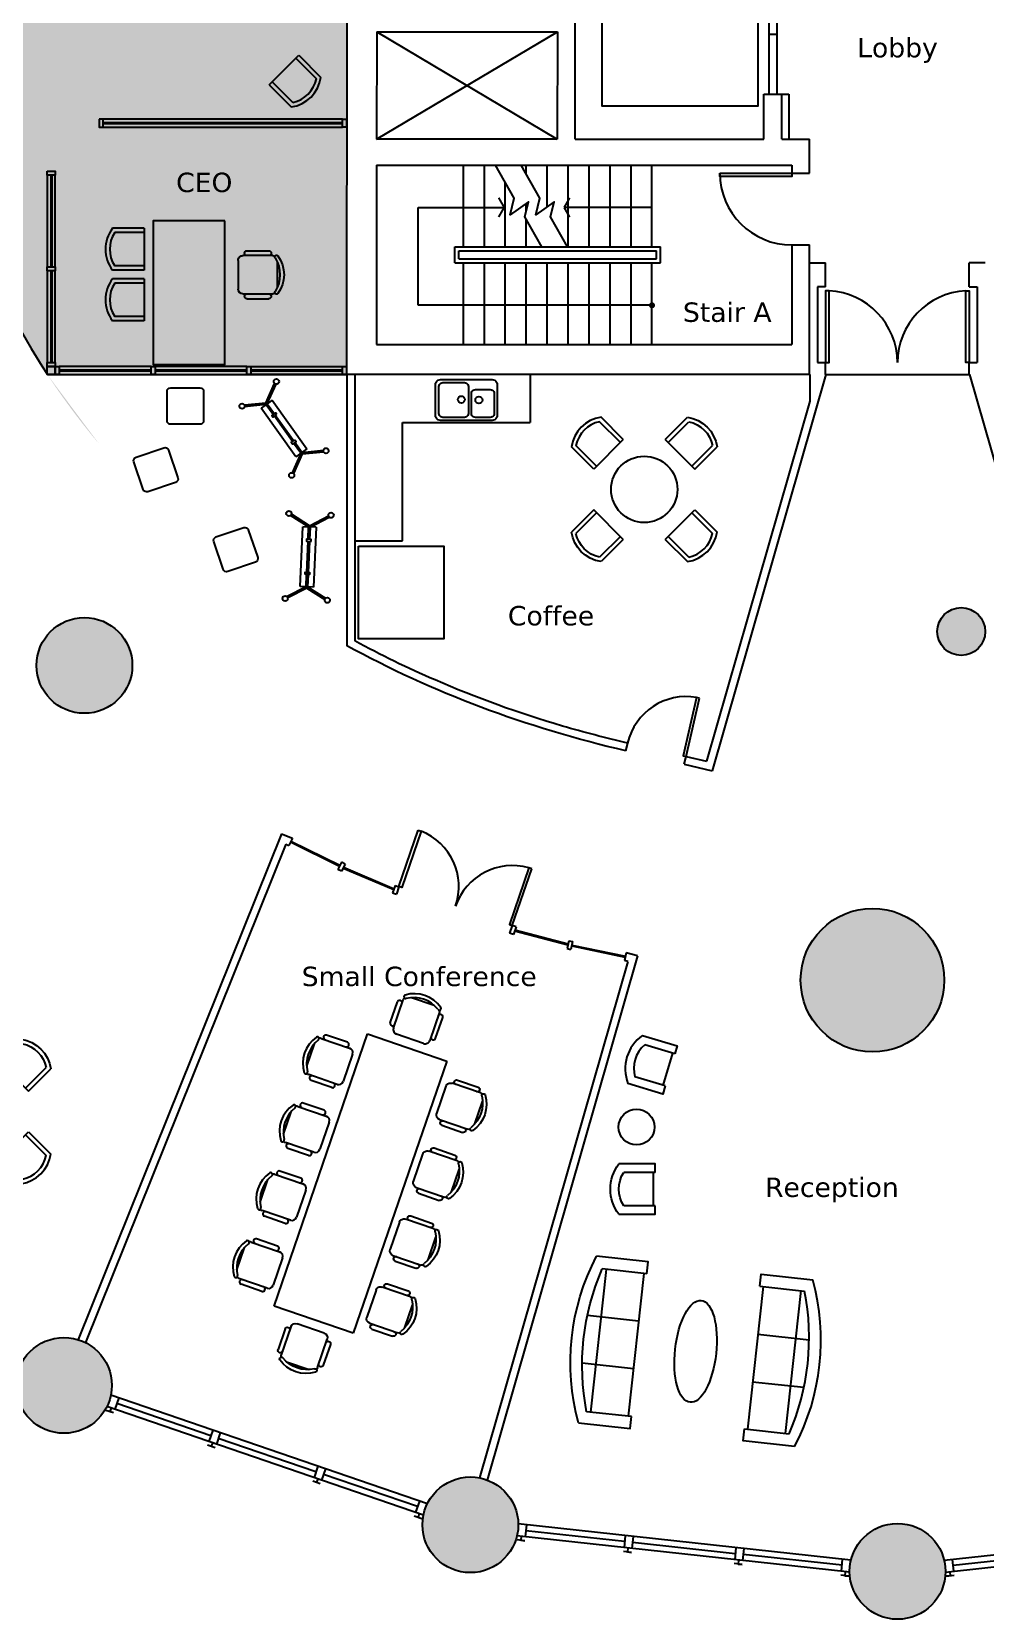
# Model space of a CAD drawing. Header units: inches. Extents: x -900 to 900, y -795 to 795.
# Drawn here: x -434 to 44, y -795 to 1 of the extents above; entities that cross this region are included whole.
import ezdxf
from ezdxf.enums import TextEntityAlignment as Align

# ---------------------------------------------------------------- set-up
doc = ezdxf.new("R2010")
doc.units = ezdxf.units.IN
doc.header["$LTSCALE"] = 48
doc.header["$MEASUREMENT"] = 0
doc.layers.get('0').update_dxf_attribs({"linetype": 'CONTINUOUS'})
for name, color, linetype in [('A-door', 3, 'CONTINUOUS'), ('A-door-elev', 44, 'CONTINUOUS'), ('A-eqpt', 181, 'CONTINUOUS'), ('A-flor-patn', 5, 'CONTINUOUS'), ('A-flor-shft', 5, 'CONTINUOUS'), ('A-flor-strs', 12, 'CONTINUOUS'), ('A-mlwk', 30, 'CONTINUOUS'), ('A-note', 7, 'CONTINUOUS'), ('A-plbg-fixt', 3, 'CONTINUOUS'), ('A-wall', 1, 'CONTINUOUS'), ('A-wall-core', 7, 'CONTINUOUS'), ('A-wall-head', 8, 'CONTINUOUS'), ('A-wall-shel', 9, 'CONTINUOUS'), ('Elevator', 6, 'CONTINUOUS')]:
    doc.layers.add(name, color=color, linetype=linetype)
for name, color, linetype, true_color in [('A-flor-fill', 7, 'CONTINUOUS', 0xe8eafd), ('A-furn', 7, 'CONTINUOUS', 0x007300), ('A-furn-glass', 7, 'CONTINUOUS', 0x009494), ('A-furn-syst', 7, 'CONTINUOUS', 0x850000), ('A-shel-fill', 7, 'CONTINUOUS', 0x949494)]:
    doc.layers.add(name, color=color, linetype=linetype, true_color=true_color)
doc.styles.add('Title', font='verdana.ttf')

# ---------------------------------------------------------------- blocks, each defined once
blk = doc.blocks.new('Sofa')
at = {"linetype": 'Continuous'}
for p, q in [((-12.00002000000001, -32.44210000000393), (-12.00003, -6.597100000003898)), ((11.99997, -32.44210000000393), (11.99997999999999, -6.597100000003898)), ((-36.000027, -34.00000000000394), (-36.000027, -11.46960000000396)), ((-35.999844, -13.38190000000397), (35.99979999999999, -13.38190000000397)), ((35.99997999999999, -34.00000000000394), (35.99997999999999, -11.46960000000396)), ((-36.000027, -32.44210000000393), (35.99997999999999, -32.44210000000393))]:
    blk.add_line(p, q, dxfattribs=at)
for points in [[(-36.000027, -34.00000000000394), (-42.000027, -34.00000000000394), (-42.000027, -8.000000000003944)], [(41.99997999999999, -8.000000000003944), (41.99997999999999, -34.00000000000394), (35.99997999999999, -34.00000000000394)]]:
    blk.add_lwpolyline(points, dxfattribs=at)
for centre, radius, start, end in [((0, -114.250000000004), 114.250000000004, 68.43141000000074, 111.5686000000006), ((-1.000000000317414e-05, -127.1968000000039), 121.1967999999973, 72.72032999999948, 107.2797000000005)]:
    blk.add_arc(centre, radius, start, end, dxfattribs=at)
blk = doc.blocks.new('OfficeChair')
at = {"color": 0}
for p, q in [((-9.599999999999909, 2.400000000000091), (-9.599999999999909, 17.40000000000009)), ((-5.952091793397813, 19.79999999999995), (5.952091793397813, 19.79999999999995)), ((9.599999999999909, 17.40000000000009), (9.599999999999909, 2.400000000000091)), ((-12, 4.400000000000091), (-12, 15.40000000000009)), ((12, 4.400000000000091), (12, 15.40000000000009)), ((7.199999999999818, 0), (-7.199999999999818, 0))]:
    blk.add_line(p, q, dxfattribs=at)
for centre, radius, start, end in [((-10.80000000000018, 15.40000000000009), 1.2, 0, 180), ((-8.93427515625126, 19.21854397323614), 0.8634848993067097, 126.1745029890212, 306.1745029890212), ((-7.199999999999818, 17.40000000000009), 2.4, 153.7164312021626, 180), ((0, 7), 16, 53.8254970109788, 126.1745029890212), ((0, 5.258873381212197), 15.71215325983861, 57.57575250459609, 122.4242474954039), ((8.93427515625126, 19.21854397323614), 0.8634848993067097, 233.8254970109788, 53.8254970109788), ((7.199999999999818, 17.40000000000009), 2.4, 0, 26.28356879783745), ((10.80000000000018, 15.40000000000009), 1.2, 0, 180), ((-10.80000000000018, 4.400000000000091), 1.2, 180, 0), ((-7.199999999999818, 2.400000000000091), 2.4, 180, 270), ((7.199999999999818, 2.400000000000091), 2.4, 270, 0), ((10.80000000000018, 4.400000000000091), 1.2, 180, 0)]:
    blk.add_arc(centre, radius, start, end, dxfattribs=at)
blk = doc.blocks.new('CoffeeChair')
at = {"linetype": 'Continuous'}
for p, q in [((-10.49999999978263, -6.756363620752381e-05), (-10.50010151138667, 15.77575360218032)), ((-8.399999999825923, -5.405090894328168e-05), (-8.400094464599533, 14.68062594878722)), ((8.399999999826377, 5.405090894328168e-05), (8.399905535052767, 14.68073405060511)), ((10.49999999978286, 6.756363620752381e-05), (10.4998984887593, 15.77579851126859)), ((10.49999999978286, 6.756363620752381e-05), (-10.49999999978263, -6.756363620752381e-05))]:
    blk.add_line(p, q, dxfattribs=at)
for radius, start, end in [(17.54929558892543, 53.25083670738347, 126.7494083498814), (15.44929558892548, 57.06374148575811, 122.9369358688072)]:
    blk.add_arc((-7.144025016714295e-05, 1.714205174906283), radius, start, end, dxfattribs=at)
blk = doc.blocks.new('Armchair')
at = {"linetype": 'Continuous'}
for p, q in [((-8.400000000000091, -1.090599999999995), (-8.400000000000091, 14.68068000000017)), ((8.400000000000091, -1.090599999999995), (8.400000000000091, 14.68068000000017)), ((-8.400000000000091, 0), (8.400000000000091, 0))]:
    blk.add_line(p, q, dxfattribs=at)
for points in [[(-8.399999999999864, -1.090600000000222), (-12.59999999999991, -1.090600000000222), (-12.59999999999991, 17.10940000000005)], [(12.60000000000014, 17.10940000000005), (12.60000000000014, -1.090600000000222), (8.400000000000091, -1.090600000000222)]]:
    blk.add_lwpolyline(points, dxfattribs=at)
for centre, radius, start, end in [((1.415871179233363e-05, 0.7710485230256836), 20.63253188985312, 52.36092215948872, 127.6390757890341), ((6.040997072886967e-05, 1.71420517533079), 15.44929558892548, 57.0634328084535, 122.9366271914925)]:
    blk.add_arc(centre, radius, start, end, dxfattribs=at)
blk = doc.blocks.new('Sink')
for points in [[(-13, 20.5), (13, 20.5), (13.64701334635447, 20.41477457682299), (14.25, 20.1650390625), (14.76774088541697, 19.76774088541674), (15.1650390625, 19.25), (15.41477457682322, 18.64701334635424), (15.5, 18), (15.5, 2.5), (15.41477457682322, 1.852986653645985), (15.1650390625, 1.25), (14.76774088541697, 0.7322591145834849), (14.25, 0.3349609375), (13.64701334635447, 0.08522542317723492), (13, 0), (-13, 0), (-13.64701334635447, 0.08522542317723492), (-14.25, 0.3349609375), (-14.76774088541697, 0.7322591145834849), (-15.1650390625, 1.25), (-15.41477457682322, 1.852986653645985), (-15.5, 2.5), (-15.5, 18), (-15.41477457682322, 18.64701334635424), (-15.1650390625, 19.25), (-14.76774088541697, 19.76774088541674), (-14.25, 20.1650390625), (-13.64701334635447, 20.41477457682299), (-13, 20.5)], [(-11.75, 19), (-1, 19), (-0.4823811848955302, 18.93182373046875), (0, 18.73203531901049), (0.4141845703125, 18.4141845703125), (0.7320353190107198, 18), (0.93182373046875, 17.51761881510424), (1, 17), (1, 3.5), (0.93182373046875, 2.982381184895985), (0.7320353190107198, 2.5), (0.4141845703125, 2.0858154296875), (0, 1.767964680989735), (-0.4823811848955302, 1.56817626953125), (-1, 1.5), (-11.75, 1.5), (-12.26761881510447, 1.56817626953125), (-12.75, 1.767964680989735), (-13.1641845703125, 2.0858154296875), (-13.48203531901072, 2.5), (-13.68182373046875, 2.982381184895985), (-13.75, 3.5), (-13.75, 17), (-13.68182373046875, 17.51761881510424), (-13.48203531901072, 18), (-13.1641845703125, 18.4141845703125), (-12.75, 18.73203531901049), (-12.26761881510447, 18.93182373046875), (-11.75, 19)], [(4.5, 15.5), (12, 15.5), (12.51761881510447, 15.43182373046875), (13, 15.23203531901049), (13.4141845703125, 14.9141845703125), (13.73203531901072, 14.5), (13.93182373046875, 14.01761881510424), (14, 13.5), (14, 3.5), (13.93182373046875, 2.982381184895985), (13.73203531901072, 2.5), (13.4141845703125, 2.0858154296875), (13, 1.767964680989735), (12.51761881510447, 1.56817626953125), (12, 1.5), (4.5, 1.5), (3.98238118489553, 1.56817626953125), (3.5, 1.767964680989735), (3.0858154296875, 2.0858154296875), (2.76796468098928, 2.5), (2.56817626953125, 2.982381184895985), (2.5, 3.5), (2.5, 13.5), (2.56817626953125, 14.01761881510424), (2.76796468098928, 14.5), (3.0858154296875, 14.9141845703125), (3.5, 15.23203531901049), (3.98238118489553, 15.43182373046875), (4.5, 15.5)]]:
    blk.add_lwpolyline(points)
for centre in [(-2.5, 10.5), (6.25, 10.25)]:
    blk.add_circle(centre, 1.75)
blk = doc.blocks.new('*U7')
at = {"layer": 'A-furn', "rotation": 71.06153186498028}
blk.add_blockref('OfficeChair', (-23.40146930598979, 8.029671185701659), dxfattribs=at)
at = {"layer": 'A-furn', "xscale": -1, "rotation": 251.0615318649803}
blk.add_blockref('OfficeChair', (23.40146930598991, -8.029671185701432), dxfattribs=at)
blk = doc.blocks.new('*U8')
at = {"layer": 'A-wall', "color": 0, "linetype": 'ByBlock', "lineweight": -2, "transparency": 16777216}
for p in [(35.05167461198751, 102.1537082385919), (23.36778307465834, 68.10247215906125), (11.68389153732917, 34.05123607953063), (0, 0)]:
    blk.add_blockref('*U7', p, dxfattribs=at)

msp = doc.modelspace()

# ---------------------------------------------------------------- hatches: boundary and pattern name
at = {"layer": 'A-flor-fill'}
h = msp.add_hatch(color=256, dxfattribs=at)
h.dxf.hatch_style = 1
h.paths.add_polyline_path([(408.8158924700983, 472.9522320462984, 1), (360.8158924700983, 472.9522320462984, 1)])
h.paths.add_polyline_path([(754.5341350955423, 50.68856842879995, 1), (826.5341350955423, 50.68856842879995, 1)])
h.paths.add_polyline_path([(632.8686503974168, -46.02776108874195, 1), (584.8686503974168, -46.02776108874195, 1)])
h.paths.add_polyline_path([(36.0436721281967, 363.7764024908893, 1), (-35.9563278718033, 363.7764024908893, 1)])
h.paths.add_polyline_path([(43.89659783454954, -299.3457783371796, 1), (19.89659783454954, -299.3457783371796, 1)])
h.paths.add_polyline_path([(288.4391062746909, -391.021444740064, 1), (264.4391062746909, -391.021444740064, 1)])
h.paths.add_polyline_path([(23.43432896479499, -474.1373541453172, 1), (-48.56567103520501, -474.1373541453172, 1)])
h.paths.add_polyline_path([(-383.4213211250612, -316.345926629165, 1), (-431.4213211250612, -316.345926629165, 1)])
h.paths.add_polyline_path([(-449.1458529578399, -269.7051908315782, 1), (-473.1458529578399, -269.7051908315782, 1)])
h.paths.add_polyline_path([(-414.535653006591, 305.5637762283341, 1), (-438.535653006591, 305.5637762283341, 1)])
h.paths.add_polyline_path([(-515.7269743435209, 264.2052791300912, 1), (-443.7269743435209, 264.2052791300912, 1)])
h = msp.add_hatch(color=256, dxfattribs=at)
h.dxf.hatch_style = 1
edge = h.paths.add_edge_path()
edge.add_line((-275.9563377156891, 170.4885437856667), (-426.0436721281975, 170.5269813001246))
edge.add_ellipse((1.328600204087252, 0.0368785408986696), major_axis=(-480.0000003665182, 0), ratio=0.7801877187911285, start_angle=332.9183807886959, end_angle=356.4781850931019)
edge.add_line((-477.7649116826995, 23.04126902492704), (-869.2843524685622, 23.04126911134176))
edge.add_arc((-876, 8.740357770875562e-08), 24, 0, 73.75061869493283, ccw=False)
edge.add_arc((-876, -8.74035812614693e-08), 24, -73.75061869493283, 4.173214165348327e-07, ccw=False)
edge.add_line((-869.2843524685622, -23.04126911134177), (-477.7590840083944, -23.04126919775763))
edge.add_ellipse((1.328600204087252, 0.0368785408986696), major_axis=(-480.0000003665182, 0), ratio=0.7801877187911285, start_angle=363.5331209494697, end_angle=387.0942941384804)
edge.add_line((-425.9953198616619, -170.5269813000969), (-276.043681963183, -170.5653840625438))
edge.add_line((-276.043681963183, -170.5653840625438), (-275.9563377156891, 170.4885437856667))
at = {"layer": 'A-shel-fill'}
h = msp.add_hatch(color=256, dxfattribs=at)
h.dxf.hatch_style = 1
h.paths.add_polyline_path([(238.0535391644707, 747.1694259254962, 1), (190.0535391644707, 747.1694259254962, 1)])
h.paths.add_polyline_path([(441.687903159901, 677.2970190431521, 1), (393.687903159901, 677.2970190431521, 1)])
h.paths.add_polyline_path([(575.3688641009585, 561.9330585325233, 1), (623.3688641009585, 561.9330585325233, 1)])
h.paths.add_polyline_path([(721.7232154775347, 404.3017561059658, 1), (769.7232154775347, 404.3017561059658, 1)])
h.paths.add_polyline_path([(866.1344429286055, 212.1736411310085, 1), (818.1344429286055, 212.1736411310085, 1)])
h.paths.add_polyline_path([(852, -8.740357770875562e-08, 1), (900, -8.740357770875562e-08, 1)])
h.paths.add_polyline_path([(866.1344429286055, -212.1736411310085, 1), (818.1344429286055, -212.1736411310085, 1)])
h.paths.add_polyline_path([(769.7232154775347, -404.3017561059658, 1), (721.7232154775347, -404.3017561059658, 1)])
h.paths.add_polyline_path([(623.3688641009585, -561.9330585325233, 1), (575.3688641009585, -561.9330585325233, 1)])
h.paths.add_polyline_path([(441.687903159901, -677.297019043152, 1), (393.687903159901, -677.297019043152, 1)])
h.paths.add_polyline_path([(238.0535391644707, -747.1694259254962, 1), (190.0535391644707, -747.1694259254962, 1)])
h.paths.add_polyline_path([(-190.0535391644707, -747.1694259254962, 1), (-238.0535391644707, -747.1694259254962, 1)])
h.paths.add_polyline_path([(-393.687903159901, -677.297019043152, 1), (-441.687903159901, -677.297019043152, 1)])
h.paths.add_polyline_path([(-575.3688641009585, -561.9330585325233, 1), (-623.3688641009585, -561.9330585325233, 1)])
h.paths.add_polyline_path([(-769.7232154775347, -404.3017561059658, 1), (-721.7232154775347, -404.3017561059658, 1)])
h.paths.add_polyline_path([(-866.1344429286055, -212.1736411310085, 1), (-818.1344429286055, -212.1736411310085, 1)])
h.paths.add_polyline_path([(-900, -8.740357770875562e-08, 1), (-852, -8.740357770875562e-08, 1)])
h.paths.add_polyline_path([(-818.1344429286055, 212.1736411310085, 1), (-866.1344429286055, 212.1736411310085, 1)])
h.paths.add_polyline_path([(-721.7232154775347, 404.3017561059658, 1), (-769.7232154775347, 404.3017561059658, 1)])
h.paths.add_polyline_path([(-623.3688641009585, 561.9330585325233, 1), (-575.3688641009585, 561.9330585325233, 1)])
h.paths.add_polyline_path([(-441.687903159901, 677.2970190431521, 1), (-393.687903159901, 677.2970190431521, 1)])
h.paths.add_polyline_path([(-238.0535391644707, 747.1694259254962, 1), (-190.0535391644707, 747.1694259254962, 1)])
h = msp.add_hatch(color=256, dxfattribs=at)
h.dxf.hatch_style = 1
h.paths.add_polyline_path([(23.99999994995596, -770.5269825377543, 1), (-24.00000005004404, -770.5269825377543, 1)])

# ---------------------------------------------------------------- linework, layer by layer
at = {"layer": 'A-door'}
msp.add_lwpolyline([(-89.0435704029378, -69.52698130012413), (-53.04367212819852, -69.52698130012413), (-53.04367212819852, -71.27698130012413), (-89.0435704029378, -71.27698130012413), (-89.0435704029378, -69.52698130012413)], dxfattribs=at)
for points in [[(-36.04367212819761, -164.5269813001241), (-34.29367212819761, -164.5269813001241), (-34.29367212819761, -128.5269813001241), (-36.04367212819761, -128.5269813001241)], [(35.95632787180239, -164.5269813001241), (34.20632787180239, -164.5269813001241), (34.20632787180239, -128.5269813001241), (35.95632787180239, -128.5269813001241)], [(-99.22216011032924, -332.771351300175), (-100.683776714633, -332.434191246158), (-107.4269777949698, -361.6665233322258), (-105.965361190666, -362.0036833862428)], [(-240.1437525011352, -398.864429487202), (-238.7249509978215, -399.3512583012575), (-248.4615272789297, -427.7272883675332), (-249.8803287822435, -427.2404595534776)], [(-183.3207965756297, -418.361908295708), (-184.7395980789439, -417.8750794816524), (-194.4761743600521, -446.2511095479281), (-193.0573728567379, -446.7379383619837)]]:
    msp.add_lwpolyline(points, close=True, dxfattribs=at)
for centre, radius, start, end in [((-53.04367212819852, -69.52698130012413), 35.99989827473958, 180, 270), ((-36.04367212819761, -164.5269813001241), 36.00000000000023, 0, 87.21697924614284), ((35.95632787180239, -164.5269813001241), 36.00000000000023, 92.78302075385716, 180), ((-105.965361190666, -362.0036833862428), 30.03747659175118, 79.87285339840157, 167.0104481722672), ((-249.8803287822435, -427.2404595534776), 30.03747659175118, 341.0615318649882, 68.19912663892514), ((-193.0573728567379, -446.7379383619837), 30.03747659175118, 73.92393709113561, 161.0615318649882)]:
    msp.add_arc(centre, radius, start, end, dxfattribs=at)
at = {"layer": 'A-door-elev'}
for p, q in [((-64.54367212819943, 30.02698130012413), (-64.54367212819943, -30.02698130012413)), ((-60.54367212819943, 30.02698130012413), (-60.54367212819943, -30.02698130012413)), ((-60.54367212819943, 0), (-64.54367212819943, 0))]:
    msp.add_line(p, q, dxfattribs=at)
at = {"layer": 'A-eqpt'}
msp.add_lwpolyline([(-270.0146629477022, -256.5993171414934), (-227.3284944064617, -256.5993171414934), (-227.3284944064617, -302.9885074203935), (-270.0146629477022, -302.9885074203935)], close=True, dxfattribs=at)
at = {"layer": 'A-flor-patn'}
msp.add_line((-425.9953198616619, -170.5269813000969), (-276.043681963183, -170.5653840625438), dxfattribs=at)
for centre, radius in [((-407.4213211250612, -316.345926629165), 24), ((31.89659783454954, -299.3457783371796), 12), ((-12.56567103520501, -474.1373541453172), 36)]:
    msp.add_circle(centre, radius, dxfattribs=at)
msp.add_ellipse((1.328600204087252, 0.0368785408986696), major_axis=(-480.0000003665182, 0), ratio=0.7801877187911285, start_param=6.344849900619021, end_param=6.756069948399871, dxfattribs=at)
at = {"layer": 'A-flor-shft'}
for p, q in [((-261.0436721281976, -52.52698130012413), (-170.4563278718038, 1.276981300124135)), ((-260.9563278718038, 1.276981300124135), (-170.5436721281976, -52.52698130012413))]:
    msp.add_line(p, q, dxfattribs=at)
at = {"layer": 'A-flor-strs'}
for p, q in [((-217.5436721281976, -106.5269813001241), (-217.5436721281976, -65.52698130012413)), ((-207.0436721281976, -106.5269813001241), (-207.0436721281976, -65.52698130012413)), ((-186.0436721281976, -70.02592335741565), (-186.0436721281976, -65.52698130012413)), ((-175.5436721281976, -86.38015105923864), (-175.5436721281976, -65.52698130012413)), ((-165.0436721281976, -106.5269813001241), (-165.0436721281976, -65.52698130012413)), ((-154.5436721281976, -106.5269813001241), (-154.5436721281976, -65.52698130012413)), ((-144.0436721281976, -106.5269813001241), (-144.0436721281976, -65.52698130012413)), ((-133.5436721281976, -106.5269813001241), (-133.5436721281976, -65.52698130012413)), ((-123.0436721281976, -106.5269813001241), (-123.0436721281976, -65.52698130012413)), ((-196.5436721281976, -106.5269813001241), (-196.5436721281976, -74.14880747199913)), ((-240.1235264576244, -135.7769813001241), (-240.1235264576244, -86.69952768684288)), ((-240.1235264576244, -86.69952768684288), (-197.0912185149164, -86.69952768684288)), ((-186.0436721281976, -88.39968230923864), (-186.0436721281976, -84.73718637824913)), ((-123.0436721281976, -86.77698130012413), (-167.0598648189889, -86.77698130012413)), ((-186.0436721281976, -106.5269813001241), (-186.0436721281976, -92.70829640429065)), ((-221.7492792245512, -114.5269813001241), (-221.7492792245512, -106.5269813001241)), ((-221.7492792245512, -106.5269813001241), (-118.7492792245512, -106.5269813001241)), ((-219.7492792245512, -108.5269813001241), (-120.7492792245512, -108.5269813001241)), ((-219.7492792245512, -112.5269813001241), (-219.7492792245512, -108.5269813001241)), ((-120.7492792245512, -112.5269813001241), (-120.7492792245512, -108.5269813001241)), ((-118.7492792245512, -114.5269813001241), (-118.7492792245512, -106.5269813001241)), ((-221.7492792245512, -114.5269813001241), (-118.7492792245512, -114.5269813001241)), ((-219.7492792245512, -112.5269813001241), (-120.7492792245512, -112.5269813001241)), ((-217.5436721281976, -155.5269813001241), (-217.5436721281976, -114.5269813001241)), ((-207.0436721281976, -155.5269813001241), (-207.0436721281976, -114.5269813001241)), ((-196.5436721281976, -155.5269813001241), (-196.5436721281976, -114.5269813001241)), ((-186.0436721281976, -155.5269813001241), (-186.0436721281976, -114.5269813001241)), ((-175.5436721281976, -155.5269813001241), (-175.5436721281976, -114.5269813001241)), ((-165.0436721281976, -155.5269813001241), (-165.0436721281976, -114.5269813001241)), ((-154.5436721281976, -155.5269813001241), (-154.5436721281976, -114.5269813001241)), ((-144.0436721281976, -155.5269813001241), (-144.0436721281976, -114.5269813001241)), ((-133.5436721281976, -155.5269813001241), (-133.5436721281976, -114.5269813001241)), ((-123.0436721281976, -155.5269813001241), (-123.0436721281976, -114.5269813001241)), ((-121.9802563651156, -135.7769813001241), (-240.1235264576244, -135.7769813001241))]:
    msp.add_line(p, q, dxfattribs=at)
for points in [[(-178.2257575383201, -106.5269813001241), (-186.7855341073637, -91.3970059305409), (-184.9457717375726, -83.96385977168688), (-194.0842808521556, -90.40074942012438), (-192.0345168547601, -82.1190518289784), (-201.4214594003324, -65.52697012324938)], [(-165.3932356705063, -106.5269813001241), (-173.9529942310619, -91.3970059305409), (-172.1132522063226, -83.96385977168688), (-181.2517613209056, -90.40074942012438), (-179.2019973235101, -82.1190518289784), (-188.5889398690824, -65.52697012324938)]]:
    msp.add_lwpolyline(points, dxfattribs=at)
at = {"layer": 'A-flor-strs', "const_width": 1, "flags": 128}
for points in [[(-197.0912185149164, -86.69952768684288), (-199.8753533552353, -81.87726468828805)], [(-197.0912185149164, -86.69952768684288), (-199.8753533552353, -91.52179068539772)], [(-167.0598648189889, -86.77698130012413), (-164.2757299786699, -81.9547183015693)], [(-167.0598648189889, -86.77698130012413), (-164.2757299786699, -91.59924429867897)]]:
    msp.add_lwpolyline(points, dxfattribs=at)
at = {"layer": 'A-flor-strs', "const_width": 1.5, "flags": 128}
msp.add_lwpolyline([(-122.2936721281976, -135.7769813001241, -1), (-123.7936721281976, -135.7769813001241, -1)], format="xyb", close=True, dxfattribs=at)
at = {"layer": 'A-furn'}
for p, q in [((-316.535433522637, -184.8296475071957), (-312.1084469564503, -175.0499479063712)), ((-315.8521770259877, -185.1389379205407), (-311.4251904598013, -175.3592383197158)), ((-316.535433522637, -184.8296475071957), (-327.218395101424, -185.8856144790784)), ((-316.4616586294155, -185.5760101972674), (-327.1446202082029, -186.6319771691492)), ((-313.4142506122757, -183.3906488136345), (-318.8995850431274, -187.3242993041731)), ((-301.4166939740649, -211.7035634412898), (-318.8995850431274, -187.3242993041731)), ((-316.4616586294155, -185.5760101972674), (-315.8521770259877, -185.1389379205407)), ((-312.850858120366, -190.6111419159747), (-316.4616586294155, -185.5760101972674)), ((-315.8521770259877, -185.1389379205407), (-312.2413765169381, -190.174069639248)), ((-313.4142506122757, -183.3906488136345), (-295.9313595432141, -207.7699129507512)), ((-311.6526608234431, -190.9950125448977), (-302.5688021594706, -203.6621274332997)), ((-303.178283762898, -204.0991997100264), (-312.2621424268709, -191.4320848216244)), ((-298.9787675603529, -209.9552743343836), (-302.5895680694025, -204.9201426156758)), ((-301.9800864659746, -204.4830703389493), (-298.3692859569251, -209.5182020576572)), ((-298.9787675603529, -209.9552743343836), (-303.4057541265388, -219.734973935208)), ((-298.295511063704, -210.2645647477282), (-302.7224976298899, -220.0442643485526)), ((-295.9313595432141, -207.7699129507512), (-301.4166939740649, -211.7035634412898)), ((-298.3692859569251, -209.5182020576572), (-298.9787675603529, -209.9552743343836)), ((-298.3692859569251, -209.5182020576572), (-287.6863243781377, -208.4622350857744)), ((-298.295511063704, -210.2645647477282), (-287.6125494849166, -209.2085977758456)), ((-295.0643131161578, -246.9130520594615), (-304.1179656138179, -241.1448538320092)), ((-294.6613192540017, -246.2805206791609), (-303.7149717516622, -240.5123224517097)), ((-294.6613192540017, -246.2805206791609), (-285.1390868061344, -241.3239267328768)), ((-294.3150279410493, -246.9457892915079), (-284.792795493182, -241.9891953452234)), ((-299.37094309846, -276.7535101356289), (-298.0614538165942, -246.7821031312744)), ((-291.3178872406138, -247.0767382196948), (-298.0614538165942, -246.7821031312744)), ((-296.0592536523664, -269.6851114942033), (-295.3788618618169, -254.112399629073)), ((-295.334766357952, -253.1031479217952), (-295.0643131161578, -246.9130520594615)), ((-294.6295766867079, -254.1451368611199), (-295.3099684772574, -269.7178487262497)), ((-295.0643131161578, -246.9130520594615), (-294.3150279410493, -246.9457892915079)), ((-294.3150279410493, -246.9457892915079), (-294.5854811828431, -253.1358851538419)), ((-291.3178872406138, -247.0767382196948), (-292.6273765224801, -277.0481452240488)), ((-296.3738023980241, -276.8844590638157), (-305.8960348458909, -281.8410530100998)), ((-296.0275110850712, -277.5497276761623), (-305.5497435329389, -282.5063216224462)), ((-292.6273765224801, -277.0481452240488), (-299.37094309846, -276.7535101356289)), ((-296.3738023980241, -276.8844590638157), (-296.1033491562303, -270.6943632014813)), ((-295.6245172229155, -276.9171962958621), (-296.3738023980241, -276.8844590638157)), ((-296.0275110850712, -277.5497276761623), (-286.9738585874115, -283.3179259036137)), ((-295.3540639811213, -270.727100433528), (-295.6245172229155, -276.9171962958621)), ((-295.6245172229155, -276.9171962958621), (-286.570864725255, -282.6853945233138)), ((-312.4269552134617, -637.4923294751258), (-265.6291041566616, -501.1058636081158)), ((-265.6291041566616, -501.1058636081158), (-225.9026620638757, -514.7370704016665)), ((-225.9026620638757, -514.7370704016665), (-272.7005131206762, -651.123536268677)), ((-272.7005131206762, -651.123536268677), (-312.4269552134617, -637.4923294751258))]:
    msp.add_line(p, q, dxfattribs=at)
for points in [[(-337.0436721281976, -93.5269813001255), (-373.0436721281976, -93.5269813001255), (-373.0436721281976, -165.5269813001246), (-337.0436721281976, -165.5269813001246)], [(-311.0409558540478, -190.5563458449433), (-311.6296715475428, -189.7354029392936), (-313.4625630897613, -191.0498086159291), (-312.8738473962662, -191.8707515215785)], [(-301.9570971900744, -203.2234607333453), (-301.3683814965793, -204.0444036389949), (-303.2012730387974, -205.35880931563), (-303.7899887322933, -204.5378664099808)], [(-293.8775581474597, -254.1779935173577), (-293.8334626435953, -253.1687418100801), (-296.0867848971998, -253.0702912655572), (-296.1308804010641, -254.0795429728355)], [(-294.5579499380087, -269.7507053824877), (-294.6020454418735, -270.7599570897655), (-296.855367695478, -270.6615065452436), (-296.8112721916136, -269.6522548379653)]]:
    msp.add_lwpolyline(points, close=True, dxfattribs=at)
at = {"layer": 'A-furn', "flags": 128}
for points in [[(-364.2025419939432, -177.1206666860614), (-349.5231546401419, -177.1207611425173, -0.4142135623731023), (-347.6959270746979, -178.9480122231867), (-347.6960215311537, -193.627399576988, -0.41421356237309), (-349.5232726118234, -195.4546271424322), (-364.2026599656247, -195.4545326859763, -0.4142135623731014), (-366.0298875310687, -193.627281605307), (-366.0297930746128, -178.9478942515057, -0.4142135623730911)], [(-381.5184085297806, -211.9328652441613), (-367.6217013190735, -207.2036008413454, -0.4142135623731023), (-365.3032048490181, -208.344732387691), (-360.573940446202, -222.2414395983981, -0.41421356237309), (-361.7150719925476, -224.5599360684539), (-375.6117792032551, -229.2892004712701, -0.4142135623731014), (-377.9302756733105, -228.1480689249245), (-382.6595400761266, -214.2513617142172, -0.4142135623730911)], [(-341.5133055014267, -251.9379682725153), (-327.6165982907196, -247.2087038696993, -0.4142135623731023), (-325.2981018206642, -248.3498354160449), (-320.568837417848, -262.246542626752, -0.41421356237309), (-321.7099689641936, -264.5650390968078), (-335.6066761749012, -269.294303499624, -0.4142135623731014), (-337.9251726449565, -268.1531719532784), (-342.6544370477727, -254.2564647425711, -0.4142135623730911)]]:
    msp.add_lwpolyline(points, format="xyb", close=True, dxfattribs=at)
at = {"layer": 'A-furn'}
for centre, radius in [((-311.245158660799, -174.0521887674831), 1.319390003237898), ((-328.4403491171638, -186.3832271437695), 1.319390003237898), ((-286.3905954691768, -208.7109851111545), 1.319390003237898), ((-303.5857859255416, -221.0420234874409), 1.319390003237898), ((-304.9833182698799, -240.1488845748081), 1.319390003237898), ((-283.8438757999788, -241.0724939780948), 1.319390003237898), ((-306.8449545390945, -282.7577543772281), 1.319390003237898), ((-285.705512069193, -283.6813637805151), 1.319390003237898), ((-130.7749187596746, -547.7662875327505), 9)]:
    msp.add_circle(centre, radius, dxfattribs=at)
msp.add_ellipse((-101.1730184284082, -660.2397440734482), major_axis=(-2.786133200030399, -25.52232042262822), ratio=0.4018112649245928, dxfattribs=at)
at = {"layer": 'A-furn-glass'}
for p, q in [((-278.043672128199, -44.27698130012323), (-398.0436721281976, -44.27698130012459)), ((-278.043672128199, -44.77698130012323), (-398.0436721281976, -44.77698130012459)), ((-424.2936721281976, -70.52698130012459), (-424.2936721281976, -116.5269813001246)), ((-423.7936721281976, -70.52698130012459), (-423.7936721281976, -116.5269813001246)), ((-424.2936721281976, -118.5269813001246), (-424.2936721281976, -164.5269813001246)), ((-423.7936721281976, -118.5269813001246), (-423.7936721281976, -164.5269813001246)), ((-374.0436721281976, -168.2769813001246), (-420.0436721281976, -168.2769813001246)), ((-374.0436721281976, -168.7769813001246), (-420.0436721281976, -168.7769813001246)), ((-326.0436721281976, -168.2769813001246), (-372.0436721281976, -168.2769813001246)), ((-326.0436721281976, -168.7769813001246), (-372.0436721281976, -168.7769813001246)), ((-278.0436721281976, -168.2769813001241), (-324.0436721281976, -168.2769813001246)), ((-278.0436721281976, -168.7769813001241), (-324.0436721281976, -168.7769813001246)), ((-279.6168649549813, -417.0669222319062), (-304.2060822243002, -405.0177344910825)), ((-279.3968503918332, -416.6179304814221), (-303.9860676611521, -404.5687427405984)), ((-277.8056691753317, -417.9460546581972), (-252.445684565298, -428.7423974048771)), ((-277.6098169503231, -417.4860091104966), (-252.2498323402894, -428.2823518571765)), ((-165.2338970757824, -456.5724461437853), (-191.8799302614479, -449.5241306291853)), ((-165.1060363447472, -456.0890708925994), (-191.7520695304126, -449.0407553779993)), ((-163.2645048170175, -456.9905347782803), (-136.4576562873407, -462.5767144243665)), ((-163.1625028480104, -456.5010497444757), (-136.3556543183335, -462.0872293905619))]:
    msp.add_line(p, q, dxfattribs=at)
at = {"layer": 'A-furn-syst'}
for p, q in [((-278.043672128199, -42.52698130012323), (-398.0436721281976, -42.52698130012459)), ((-398.0436721281976, -46.52698130012459), (-278.043672128199, -46.52698130012459)), ((-426.0436721281976, -70.52698130012459), (-426.0436721281976, -116.5269813001246)), ((-422.0436721281976, -116.5269813001246), (-422.0436721281976, -70.52698130012459)), ((-426.0436721281976, -118.5269813001246), (-426.0436721281976, -164.5269813001246)), ((-422.0436721281976, -164.5269813001246), (-422.0436721281976, -118.5269813001246)), ((-374.0436721281976, -166.5269813001246), (-420.0436721281976, -166.5269813001246)), ((-326.0436721281976, -166.5269813001246), (-372.0436721281976, -166.5269813001246)), ((-324.0436721281976, -166.5269813001246), (-278.0436721281976, -166.5269813001241)), ((-420.0436721281976, -170.5269813001246), (-374.0436721281976, -170.5269813001246)), ((-372.0436721281976, -170.5269813001246), (-326.0436721281976, -170.5269813001246)), ((-278.0436721281976, -170.5269813001241), (-324.0436721281976, -170.5269813001246))]:
    msp.add_line(p, q, dxfattribs=at)
for points in [[(-400.0436721281976, -42.52698130012459), (-400.0436721281976, -46.52698130012459), (-398.0436721281976, -46.52698130012459), (-398.0436721281976, -42.52698130012459)], [(-276.043672128199, -42.52698130012345), (-276.043672128199, -46.52698130012345), (-278.043672128199, -46.52698130012345), (-278.043672128199, -42.52698130012345)], [(-426.0436721281976, -68.52698130012459), (-422.0436721281976, -68.52698130012459), (-422.0436721281976, -70.52698130012459), (-426.0436721281976, -70.52698130012459)], [(-426.0436721281976, -116.5269813001246), (-422.0436721281976, -116.5269813001246), (-422.0436721281976, -118.5269813001246), (-426.0436721281976, -118.5269813001246)], [(-426.0436721281976, -164.5269813001246), (-422.0436721281976, -164.5269813001246), (-422.0436721281976, -166.5269813001246), (-426.0436721281976, -166.5269813001246)], [(-426.0436721281976, -166.5269813001246), (-422.0436721281976, -166.5269813001246), (-422.0436721281976, -170.5269813001246), (-426.0436721281976, -170.5269813001246)], [(-420.0436721281976, -166.5269813001246), (-420.0436721281976, -170.5269813001246), (-422.0436721281976, -170.5269813001246), (-422.0436721281976, -166.5269813001246)], [(-372.0436721281976, -166.5269813001246), (-372.0436721281976, -170.5269813001246), (-374.0436721281976, -170.5269813001246), (-374.0436721281976, -166.5269813001246)], [(-324.0436721281976, -166.5269813001246), (-324.0436721281976, -170.5269813001246), (-326.0436721281976, -170.5269813001246), (-326.0436721281976, -166.5269813001246)], [(-276.0436721281976, -166.5269813001241), (-276.0436721281976, -170.5269813001241), (-278.0436721281976, -170.5269813001241), (-278.0436721281976, -166.5269813001241)]]:
    msp.add_lwpolyline(points, close=True, dxfattribs=at)
msp.add_circle((-126.9395255157669, -228.0902328780094), 16.60742234364716, dxfattribs=at)
at = {"layer": 'A-mlwk'}
for p, q in [((-184.0436721281962, -170.5269813001241), (-184.0436721281935, -194.5269813001341)), ((-248.0436721281967, -253.8353449000024), (-248.0436721281967, -194.5269813001341)), ((-248.0436721281967, -194.5269813001341), (-184.0436721281935, -194.5269813001341)), ((-272.0436721281962, -253.8353449000024), (-248.0436721281967, -253.8353449000024))]:
    msp.add_line(p, q, dxfattribs=at)
at = {"layer": 'A-wall'}
for p, q in [((-58.04367212819761, -30.02698130012413), (-54.54367212819761, -30.02698130012413)), ((-54.54367212819761, -30.02698130012413), (-54.54367212819761, -52.52698130012413)), ((-44.04367212819761, -114.5269813001241), (-36.04367212819761, -114.5269813001241)), ((-36.04367212819761, -126.5269813001241), (-36.04367212819761, -114.5269813001241)), ((43.95632787180239, -114.5269813001241), (35.95632787180148, -114.5269813001241)), ((35.95632787180148, -126.5269813001241), (35.95632787180148, -114.5269813001241)), ((-40.04367212819761, -126.5269813001241), (-40.04367212819761, -164.5269813001241)), ((-36.04367212819761, -126.5269813001241), (-40.04367212819761, -126.5269813001241)), ((35.95632787180148, -126.5269813001241), (39.95632787180239, -126.5269813001241)), ((39.95632787180239, -126.5269813001241), (39.95632787180239, -164.5269813001241)), ((-40.04367212819761, -164.5269813001241), (-36.04367212819761, -164.5269813001241)), ((-36.04367212819761, -170.5269813001241), (-36.04367212819761, -164.5269813001241)), ((35.95632787180239, -164.5269813001241), (39.95632787180239, -164.5269813001241)), ((35.95632787180239, -170.5269813001241), (35.95632787180239, -164.5269813001241)), ((-275.9563278718038, -170.5269813001241), (-275.9563278718038, -306.4511781661545)), ((-271.9563278718038, -170.5269813001241), (-271.9563278718038, -304.0758993790873)), ((-271.9563278718038, -170.5269813001241), (-271.9563278718038, -304.0758993790873)), ((-35.95632787180375, -170.5269813001241), (-92.85433864634524, -369.1336206140945)), ((-43.95632787180375, -170.5269813001244), (-43.95632787180375, -183.9275974498266)), ((36.04367212819716, -170.5269813001241), (92.48052874198174, -367.5239285207012)), ((-43.95632787180375, -183.9275974498266), (-95.65405138760616, -364.3822563717611)), ((-136.0968948806817, -359.1585953216281), (-135.1976932767311, -355.2604823058937)), ((-106.8645627946157, -365.9017964019727), (-105.9653611906651, -362.0036833862382)), ((-106.8645627946162, -365.9017964019727), (-92.85433864634524, -369.1336206140945)), ((-105.9653611906651, -362.0036833862382), (-95.65405138760616, -364.3822563717611)), ((-308.7341458858205, -400.7742113155114), (-410.6267393428557, -654.3592779697849)), ((-308.7341458768283, -400.7742113653161), (-303.1667641378461, -403.0112317500988)), ((-303.1667641378461, -403.0112317500988), (-305.025385766216, -406.5752455172675)), ((-306.5139049740332, -405.9771460925018), (-406.9151514984665, -655.8506249023862)), ((-306.5139049740332, -405.9771460925018), (-305.025385766216, -406.5752455172675)), ((-278.6332521457246, -415.0433117460842), (-280.38046320109, -418.6415409672441)), ((-278.5813485905102, -419.5151464949269), (-280.3804632010901, -418.6415409672441)), ((-276.8341375351446, -415.916917273767), (-278.6332521457246, -415.0433117460842)), ((-276.8341375351446, -415.916917273767), (-278.5813485905102, -419.5151464949269)), ((-251.7011683270403, -426.6156807143598), (-253.0018930809279, -430.4064798267632)), ((-251.6973960758496, -426.6169750748252), (-252.9981208297378, -430.4077741872284)), ((-251.7011683270403, -426.6156807143598), (-249.8094329892888, -427.2647857997672)), ((-251.6973960758496, -426.6169750748252), (-249.8056607380982, -427.2660801602324)), ((-249.8094329892888, -427.2647857997672), (-251.1101577431764, -431.0555849121702)), ((-249.8076577811499, -427.2596121783563), (-251.1083972629995, -431.0504542135559)), ((-249.8056607380982, -427.2660801602324), (-251.1063854919861, -431.0568792726353)), ((-253.0018930809279, -430.4064798267632), (-251.1101577431764, -431.0555849121702)), ((-252.9981208297378, -430.4077741872284), (-251.1063854919861, -431.0568792726353)), ((-193.0573728567379, -446.7379383619837), (-194.3580976106255, -450.5287374743866)), ((-192.4663622728741, -451.177842559794), (-194.3580976106255, -450.5287374743866)), ((-191.1656375189864, -447.3870434473906), (-193.0573728567379, -446.7379383619837)), ((-191.1656375189864, -447.3870434473906), (-192.4663622728741, -451.177842559794)), ((-164.7549329670792, -454.3742956404415), (-165.5850004534505, -458.2872213959432)), ((-165.5850004534504, -458.2872213959433), (-163.6285375756996, -458.7022551391289)), ((-164.7549329670792, -454.3742956404415), (-162.7984700893283, -454.7893293836271)), ((-162.7984700893283, -454.7893293836271), (-163.6285375756996, -458.7022551391289)), ((-136.0460950705349, -460.3548114379344), (-136.7672155351393, -464.309132376994)), ((-130.2781285631931, -462.0072527743146), (-136.0460950705349, -460.3548114379344)), ((-135.2250671256743, -464.7509362216226), (-209.3894198792136, -723.626996329278)), ((-130.2781285631927, -462.0072527743146), (-205.5441088743191, -724.7286238868646)), ((-135.2250671256743, -464.7509362216226), (-136.7672155351393, -464.309132376994))]:
    msp.add_line(p, q, dxfattribs=at)
at = {"layer": 'A-wall', "extrusion": (0, 0, -1)}
msp.add_ellipse((0, -0.03687854089821485), major_axis=(-480.0000003665182, 0), ratio=0.7801877187911285, start_param=11.28305288220283, end_param=11.60806723338185, dxfattribs=at)
at = {"layer": 'A-wall'}
msp.add_open_spline([(-135.197693276732, -355.2604823058937), (-146.2196142385592, -352.7179882921275), (-157.1228906067759, -349.8650102569638), (-189.8620463110046, -340.2562959447837), (-211.2283207520927, -332.5355772742882), (-245.5554502138339, -317.6379230181487), (-258.9819504448396, -311.1080704759679), (-271.9563278718038, -304.0758993790871)], degree=3, knots=[11.28305303373737, 11.28305303373737, 11.28305303373737, 11.28305303373737, 11.35538134864038, 11.35538134864038, 11.50321431921776, 11.50321431921776, 11.60274561681711, 11.60274561681711, 11.60274561681711, 11.60274561681711], dxfattribs=at)
at = {"layer": 'A-wall-core'}
for p, q in [((-275.9563278718038, 170.5269813001241), (-276.0436721281976, -170.5269813001241)), ((-161.5436721281976, -52.52698130012413), (-161.5436721281976, 52.52698130012413)), ((-260.9563278718038, 1.276981300124135), (-261.0436721281976, -52.52698130012413)), ((-260.9563278718038, 1.276981300124135), (-170.4563278718038, 1.276981300124135)), ((-170.4563278718038, 1.276981300124135), (-170.5436721281976, -52.52698130012413)), ((-67.04367212819761, -52.52698130012413), (-67.04367212819761, -30.02698130012413)), ((-67.04367212819761, -30.02698130012413), (-58.04367212819761, -30.02698130012413)), ((-58.04367212819761, -52.52698130012413), (-58.04367212819761, -30.02698130012413)), ((-170.5436721281976, -52.52698130012413), (-261.0436721281976, -52.52698130012413)), ((-161.5436721281976, -52.52698130012413), (-67.04367212819761, -52.52698130012413)), ((-58.04367212819761, -52.52698130012413), (-44.04367212819761, -52.52698130012413)), ((-44.04367212819761, -69.52698130012413), (-44.04367212819761, -52.52698130012413)), ((-261.0436721281976, -65.52698130012413), (-261.0436721281976, -155.5269813001241)), ((-261.0436721281976, -65.52698130012413), (-53.04367212819761, -65.52698130012413)), ((-53.04367212819761, -65.52698130012413), (-53.04367212819761, -69.52698130012413)), ((-53.04367212819761, -69.52698130012413), (-44.04367212819761, -69.52698130012413)), ((-53.04367212819852, -105.5268795748636), (-44.04367212819761, -105.5268795748636)), ((-53.04367212819761, -105.5268795748636), (-53.04367212819761, -155.5269813001241)), ((-44.04367212819761, -170.5269813001241), (-44.04367212819761, -105.5269813001241)), ((-261.0436721281976, -155.5269813001241), (-53.04367212819761, -155.5269813001241)), ((-44.04367212819761, -170.5269813001241), (-275.9563278718042, -170.5269813001241))]:
    msp.add_line(p, q, dxfattribs=at)
at = {"layer": 'A-wall-head'}
msp.add_line((-36.04367212819761, -170.5269813001241), (35.95632787180239, -170.5269813001241), dxfattribs=at)
at = {"layer": 'A-wall-shel'}
for p, q in [((-235.6026571615566, -736.603655080562), (-394.1914699065928, -682.187583874831)), ((-390.2299508032665, -683.5468872322253), (-392.1772660594888, -689.2220932454807)), ((-392.8263711448872, -691.1138285832037), (-396.6098418203901, -689.8156184123891)), ((-237.5499724177789, -742.2788610938173), (-396.1387851628151, -687.8627898880864)), ((-394.0690013972317, -688.5729881600446), (-394.7181064826382, -690.4647234977965)), ((-344.1345758148354, -702.535136593488), (-391.2036084313768, -686.3844902388525)), ((-343.1609181867252, -699.6975335868606), (-345.1082334429475, -705.3727396001161)), ((-341.9738678528502, -708.5626851086772), (-345.7573385283531, -707.2644749378626)), ((-343.2164981051947, -706.0218446855181), (-343.8656031906012, -707.9135800232698)), ((-339.3774475112214, -700.9957437576754), (-341.3247627674436, -706.6709497709307)), ((-291.3903371850392, -720.6330982043451), (-340.3511051393325, -703.8333467643024)), ((-290.4166795569281, -717.7954951977179), (-292.3639948131504, -723.4707012109734)), ((-290.4722594753975, -724.1198062963804), (-291.1213645608041, -726.0115416341323)), ((-286.6332088814243, -719.0937053685325), (-288.5805241376465, -724.7689113817878)), ((-240.537833892995, -738.0819547297951), (-287.6068665095354, -721.9313083751599)), ((-289.2296292230531, -726.6606467195395), (-293.013099898556, -725.3624365487249)), ((-239.5641762648838, -735.2443517231677), (-241.5114915211061, -740.919557736423)), ((-238.3771259310188, -744.1095032450116), (-242.1605966065217, -742.8112930741972)), ((-239.6197561833633, -741.5686628218527), (-240.2688612687698, -743.4603981596047)), ((-23.34582078354288, -764.9616748547885), (-190.0568608476824, -746.7701393610248)), ((-185.8933372681631, -747.2244637233875), (-186.5441947513655, -753.1890579708247)), ((23.34582078354288, -764.9616748547885), (190.0568608476824, -746.7701393610248)), ((-186.7611472457629, -755.1772560533004), (-190.7375434107216, -754.7433510644989)), ((-23.99667826674431, -770.9262691022257), (-190.7077183308838, -752.734733608462)), ((-188.5323928338421, -752.9721054764216), (-188.7493453282423, -754.9603035589007)), ((-188.7493453282414, -754.9603035589007), (-186.7611472457629, -755.1772560533004)), ((-136.737765178862, -755.6061356127843), (-186.2187660097643, -750.2067608471059)), ((-136.4123364372599, -752.6238384890655), (-137.0631939204632, -758.5884327365025)), ((-132.4359402723012, -753.0577434778677), (-133.0867977555044, -759.0223377253046)), ((-81.29217010052344, -761.6563678616646), (-132.7613690139033, -756.0400406015858)), ((23.99667826674431, -770.9262691022257), (190.7077183308838, -752.734733608462)), ((-133.3037502499046, -761.0105358077824), (-137.2801464148633, -760.5766308189809)), ((-135.0749958379838, -758.8053852309035), (-135.291948332384, -760.7935833133827)), ((-135.2919483323831, -760.7935833133829), (-133.3037502499046, -761.0105358077824)), ((-80.96674135892317, -758.6740707379463), (-81.61759884212461, -764.6386649853835)), ((-76.99034519396446, -759.1079757267471), (-77.6412026771659, -765.0725699741843)), ((-27.83477310466151, -767.4896476161448), (-77.31577393556472, -762.0902728504661)), ((27.83477310466151, -767.4896476161448), (77.31577393556472, -762.0902728504661)), ((-77.85815517156516, -767.0607680566629), (-81.83455133652387, -766.6268630678614)), ((-79.62940075964434, -764.8556174797841), (-79.84635325404452, -766.843815562263)), ((-79.8463532540436, -766.8438155622632), (-77.85815517156516, -767.0607680566629)), ((-28.16020184626268, -770.4719447398631), (-27.50934436306034, -764.507350492426)), ((-26.17200376378332, -770.6888972342658), (-26.3889562581835, -772.677095316745)), ((26.17200376378332, -770.6888972342658), (26.3889562581835, -772.677095316745)), ((28.16020184626268, -770.4719447398631), (27.50934436306034, -764.507350492426)), ((-24.40075817570414, -772.8940478111449), (-28.37715434066286, -772.4601428223434)), ((-26.38895625818259, -772.6770953167452), (-24.40075817570414, -772.8940478111449)), ((24.40075817570414, -772.8940478111449), (28.37715434066286, -772.4601428223434)), ((26.38895625818259, -772.6770953167452), (24.40075817570414, -772.8940478111449))]:
    msp.add_line(p, q, dxfattribs=at)
for centre in [(-417.687903159901, -677.297019043152), (-214.0535391644707, -747.1694259254962), (-5.00440364703536e-08, -770.5269825377543), (5.00440364703536e-08, -770.5269825377543)]:
    msp.add_circle(centre, 24, dxfattribs=at)
at = {"layer": 'Elevator'}
msp.add_lwpolyline([(-148.0436721281994, 36), (-70.04367212819943, 36), (-70.04367212819943, -36), (-148.0436721281994, -36), (-148.0436721281994, 36)], dxfattribs=at)

# ---------------------------------------------------------------- block references
at = {"layer": 'A-furn'}
for name, p, rotation in [('CoffeeChair', (-307.4902414273656, -17.77814434815218, 1.968755463390607), 224.9996313227416), ('CoffeeChair', (-377.5666483220493, -107.6855464997539), 90.00000000000001), ('CoffeeChair', (-377.5666483220493, -133.040286988426), 90.00000000000001), ('CoffeeChair', (-144.8379312124016, -210.4603678703793, 1.968755463390607), 44.99963132274153), ('CoffeeChair', (-109.0411198191323, -245.7200978856395, 1.968755463390607), 224.9996313227416), ('OfficeChair', (-244.2586137902, -503.5287196664621), 341.0615318649803), ('Armchair', (-115.0836206735633, -518.8227276091861), 73.20525249545231), ('CoffeeChair', (-442.8654306479675, -557.5796559524438, 1.968755463390607), 224.9996313227415), ('Sofa', (-39.06550106927411, -667.0197082991932), 263.7699999999999)]:
    msp.add_blockref(name, p, dxfattribs=dict(at, rotation=rotation))
at = {"layer": 'A-furn', "xscale": -1}
for name, p, rotation in [('OfficeChair', (-330.417981007764, -120.4729831347381), 270), ('CoffeeChair', (-109.0411198191323, -210.4603678703793, 1.968755463390607), 315.0003686772584), ('CoffeeChair', (-144.8379312124016, -245.7200978856395, 1.968755463390607), 135.0003686772584), ('CoffeeChair', (-442.8654306479675, -522.3199259371836, 1.968755463390607), 315.0003686772585), ('Armchair', (-122.5088827616846, -578.8747148271796), 90.0000000000012), ('Sofa', (-163.2805408879763, -653.4598265701344), 83.76999999999995), ('OfficeChair', (-294.0710034871382, -648.7006802103303), 161.0615318649801)]:
    msp.add_blockref(name, p, dxfattribs=dict(at, rotation=rotation))
at = {"layer": 'A-plbg-fixt'}
msp.add_blockref('Sink', (-216.0436721281949, -193.5269813001341), dxfattribs=at)
at = {"layer": 'A-wall'}
msp.add_blockref('*U8', (-287.0528199421689, -628.2470647367807), dxfattribs=at)

# ---------------------------------------------------------------- texts
at = {"layer": 'A-note', "style": 'Title'}
for s, p in [('Lobby', (-0.04367212819852284, -7.792070177596543)), ('CEO', (-347.3734112749535, -74.16720835510114)), ('Stair A', (-85.32533166541589, -139.1202437303421)), ('Coffee', (-173.6264735769637, -291.2986911777125))]:
    msp.add_text(s, height=9.72, dxfattribs=at).set_placement(p, align=Align.MIDDLE)
for s, p in [('Small Conference', (-239.6832420437286, -472.235654920049)), ('Reception', (-32.89745729949027, -577.9526241073463))]:
    msp.add_text(s, height=9.72, dxfattribs=at).set_placement(p, align=Align.MIDDLE_CENTER)

doc.saveas('drawing.dxf')
